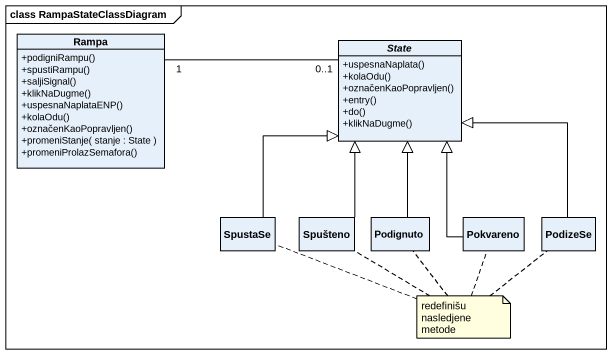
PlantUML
@startuml
mainframe class RampaStateClassDiagram
hide circle
hide empty members
skinparam classAttributeIconSize 0
class Rampa {
  +podigniRampu()
  +spustiRampu()
  +saljiSignal()
  +klikNaDugme()
  +uspesnaNaplataENP()
  +kolaOdu()
  +označenKaoPopravljen()
  +promeniStanje( stanje : State )
  +promeniProlazSemafora()
}
abstract class "State" as State_ {
  +uspesnaNaplata()
  +kolaOdu()
  +označenKaoPopravljen()
  +entry()
  +do()
  +klikNaDugme()
}
class SpustaSe
class Spušteno
class Podignuto
class Pokvareno
class PodizeSe
Rampa "1" -right- "0..1" State_
SpustaSe -up-|> State_
Spušteno -up-|> State_
Podignuto -up-|> State_
Pokvareno -up-|> State_
PodizeSe -up-|> State_
note as N1
  redefinišu nasledjene metode
end note
N1 .. Spušteno
N1 .. Podignuto
N1 .. Pokvareno
N1 .. SpustaSe
N1 .. PodizeSe
@enduml
